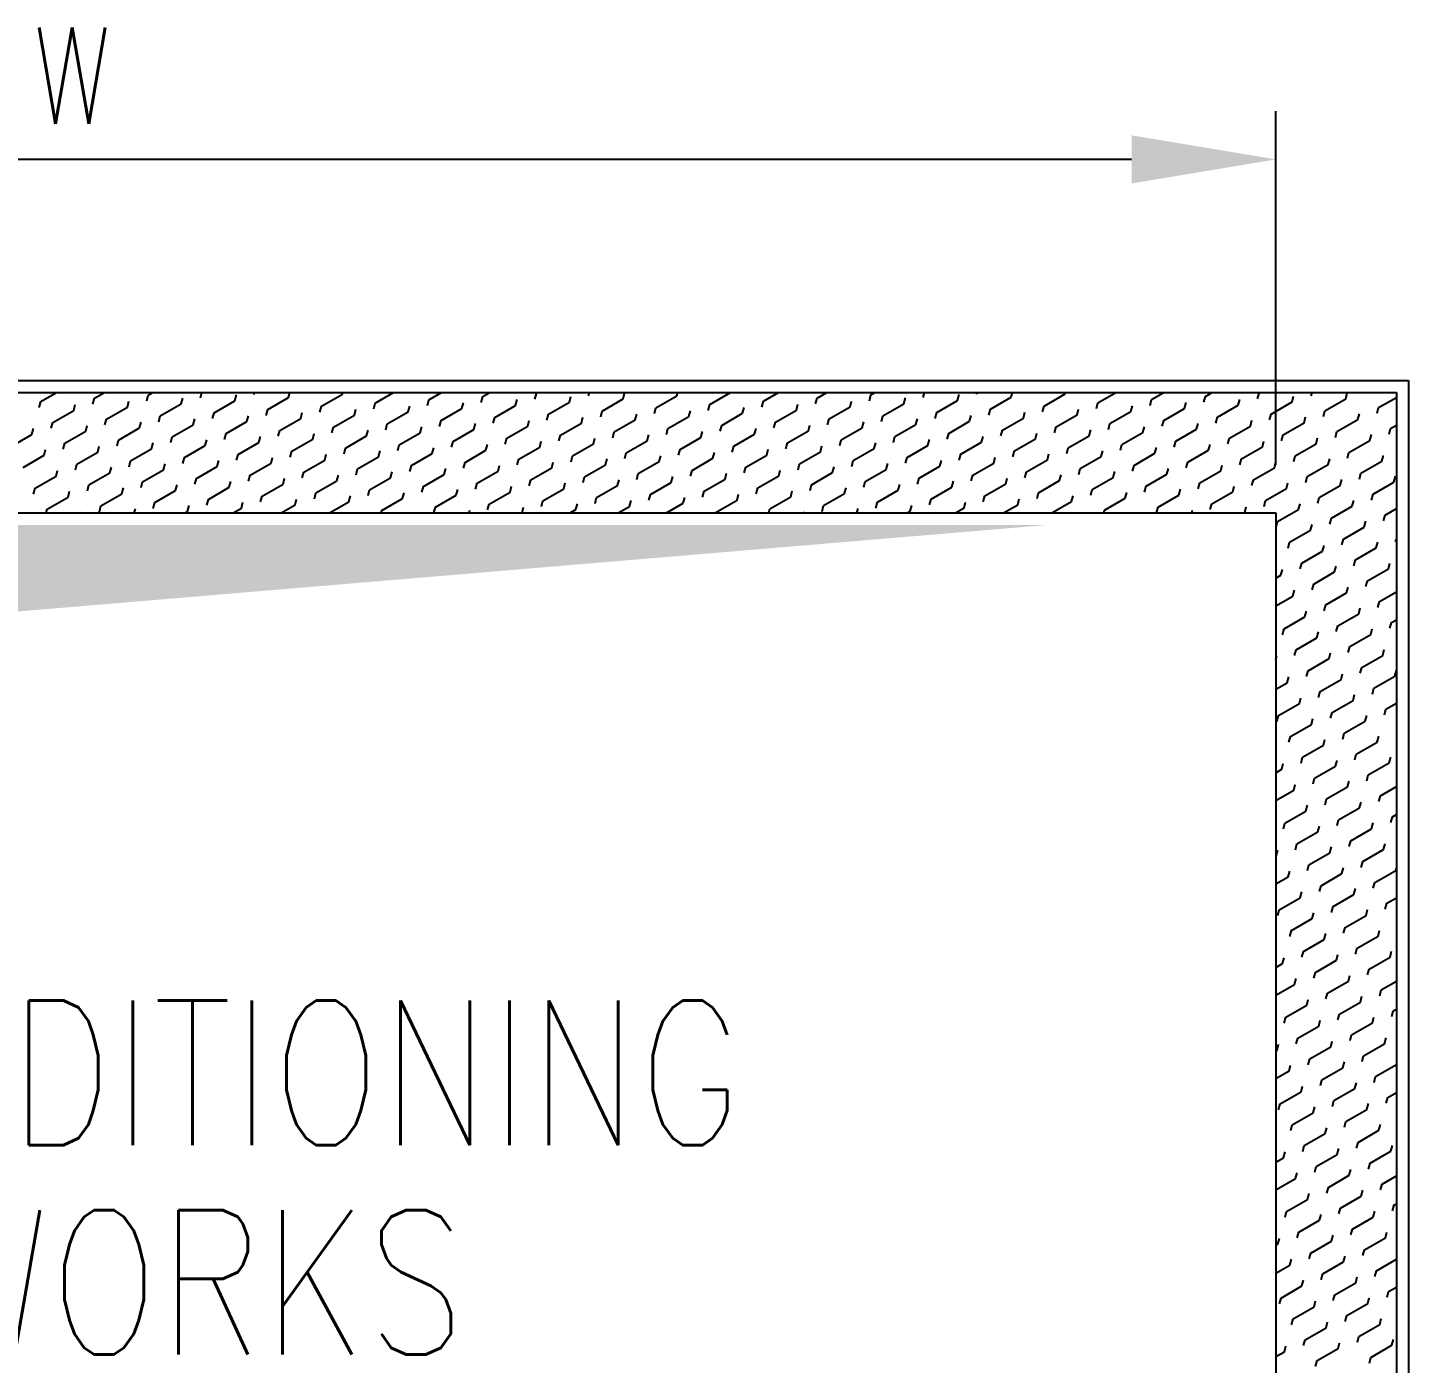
# Model space of a CAD drawing. Header units: millimetres. Extents: x -95178 to 274693, y -2232 to 263302.
# Drawn here: x 124660 to 127527, y 230487 to 233261 of the extents above; entities that cross this region are included whole.
import ezdxf

# ---------------------------------------------------------------- set-up
doc = ezdxf.new("R2010")
doc.units = ezdxf.units.MM
for name, color, linetype in [('BKG-S030D_Griddim', 7, 'Continuous'), ('M_INSULATION', 252, 'Continuous'), ('M_Supply_Duct', 4, 'Continuous'), ('M_Txt', 7, 'Continuous')]:
    doc.layers.add(name, color=color, linetype=linetype)
doc.styles.add('ROMANS', font='romans.shx', dxfattribs={"width": 0.8})
doc.styles.add('SIM1', font='ROMANS.SHX', dxfattribs={"width": 0.8, "height": 250})
doc.dimstyles.new('DIM', dxfattribs={"dimscale": 50, "dimtxt": 2.5, "dimasz": 2.5, "dimexe": 1, "dimexo": 1, "dimgap": 0.8, "dimtad": 1, "dimdec": 0, "dimzin": 13, "dimdsep": 46, "dimtxsty": 'ROMANS', "dimblk": 'OBLIQUE', "dimcen": 1, "dimdle": 1, "dimclrd": 20, "dimclre": 20, "dimclrt": 7, "dimadec": 0, "dimazin": 0, "dimtfac": 0.4, "dimtdec": 0, "dimtix": 1, "dimtofl": 0, "dimtmove": 2, "dimatfit": 3, "dimfxl": 1, "dimtolj": 1, "dimtzin": 13, "dimlwd": -1, "dimlwe": -1, "dimarcsym": 0})

# ---------------------------------------------------------------- blocks, each defined once
blk = doc.blocks.new('*X16')
at = {"color": 0}
for p, q in [((25821.8, 43366.5), (25823.4, 43372.5)), ((25823.4, 43372.5), (25839.6, 43381.9)), ((25877.6, 43369.8), (25879.2, 43375.9)), ((25879.2, 43375.9), (25889.6, 43381.9)), ((25913.4, 43366.7), (25915, 43372.8)), ((25933.4, 43373.2), (25935, 43379.2)), ((25935, 43379.2), (25939.6, 43381.9)), ((25969.2, 43370.1), (25970.8, 43376.1)), ((25989.2, 43376.5), (25990.6, 43381.9)), ((26003.3, 43360.9), (26025, 43373.4)), ((26025, 43373.4), (26026.6, 43379.5)), ((26045, 43379.9), (26045.5, 43381.9)), ((26059.1, 43364.3), (26080.8, 43376.8)), ((26080.8, 43376.8), (26082.1, 43381.9)), ((26114.9, 43367.6), (26136.6, 43380.1)), ((26136.6, 43380.1), (26137, 43381.9)), ((26170.7, 43371), (26189.6, 43381.9)), ((26224.9, 43368.3), (26226.5, 43374.3)), ((26226.5, 43374.3), (26239.6, 43381.9)), ((26260.7, 43365.2), (26262.3, 43371.2)), ((26280.7, 43371.6), (26282.3, 43377.7)), ((26282.3, 43377.7), (26289.6, 43381.9)), ((26316.5, 43368.5), (26318.1, 43374.6)), ((26336.5, 43375), (26338.1, 43381)), ((26338.1, 43381), (26339.6, 43381.9)), ((26350.6, 43359.4), (26372.3, 43371.9)), ((26372.3, 43371.9), (26373.9, 43377.9)), ((26392.3, 43378.3), (26393.3, 43381.9)), ((26406.4, 43362.7), (26428.1, 43375.2)), ((26428.1, 43375.2), (26429.7, 43381.3)), ((26448.1, 43381.7), (26448.2, 43381.9)), ((26462.2, 43366.1), (26483.9, 43378.6)), ((26483.9, 43378.6), (26484.8, 43381.9)), ((26518, 43369.4), (26539.6, 43381.9)), ((26572.2, 43366.7), (26573.8, 43372.8)), ((26573.8, 43372.8), (26589.6, 43381.9)), ((26628, 43370.1), (26629.6, 43376.1)), ((26629.6, 43376.1), (26639.6, 43381.9)), ((26663.8, 43367), (26665.4, 43373)), ((26683.8, 43373.4), (26685.4, 43379.5)), ((26685.4, 43379.5), (26689.6, 43381.9)), ((26719.6, 43370.3), (26721.2, 43376.4)), ((26739.6, 43376.8), (26741, 43381.9)), ((26753.7, 43361.2), (26775.4, 43373.7)), ((26775.4, 43373.7), (26777, 43379.7)), ((26795.4, 43380.1), (26795.9, 43381.9)), ((26809.5, 43364.5), (26831.2, 43377)), ((26831.2, 43377), (26832.5, 43381.9)), ((26865.3, 43367.9), (26887, 43380.4)), ((26887, 43380.4), (26887.4, 43381.9)), ((26919.5, 43365.2), (26921.1, 43371.2)), ((26921.1, 43371.2), (26939.6, 43381.9)), ((26975.3, 43368.5), (26976.9, 43374.6)), ((26976.9, 43374.6), (26989.6, 43381.9)), ((27011.1, 43365.4), (27012.7, 43371.4)), ((27031.1, 43371.9), (27032.7, 43377.9)), ((27032.7, 43377.9), (27039.6, 43381.9)), ((27066.9, 43368.8), (27068.5, 43374.8)), ((27086.9, 43375.2), (27088.5, 43381.3)), ((27088.5, 43381.3), (27089.6, 43381.9)), ((27101, 43359.6), (27122.7, 43372.1)), ((27122.7, 43372.1), (27124.3, 43378.1)), ((27142.7, 43378.6), (27143.6, 43381.9)), ((27156.8, 43363), (27178.5, 43375.5)), ((27178.5, 43375.5), (27180.1, 43381.5)), ((27212.6, 43366.3), (27231, 43376.9)), ((25835.9, 43350.9), (25857.6, 43363.4)), ((25857.6, 43363.4), (25859.2, 43369.4)), ((25891.7, 43354.2), (25913.4, 43366.7)), ((25945.9, 43351.5), (25947.5, 43357.6)), ((25947.5, 43357.6), (25969.2, 43370.1)), ((26001.7, 43354.9), (26003.3, 43360.9)), ((26037.5, 43351.8), (26039.1, 43357.8)), ((26057.5, 43358.2), (26059.1, 43364.3)), ((26093.3, 43355.1), (26094.9, 43361.2)), ((26113.3, 43361.6), (26114.9, 43367.6)), ((26127.4, 43346), (26149.1, 43358.5)), ((26149.1, 43358.5), (26150.7, 43364.5)), ((26169.1, 43364.9), (26170.7, 43371)), ((26183.2, 43349.3), (26204.9, 43361.8)), ((26204.9, 43361.8), (26206.5, 43367.9)), ((26239, 43352.7), (26260.7, 43365.2)), ((26294.8, 43356), (26316.5, 43368.5)), ((26349, 43353.3), (26350.6, 43359.4)), ((26404.8, 43356.7), (26406.4, 43362.7)), ((26440.6, 43353.6), (26442.2, 43359.6)), ((26460.6, 43360), (26462.2, 43366.1)), ((26474.7, 43344.4), (26496.4, 43356.9)), ((26496.4, 43356.9), (26498, 43363)), ((26516.4, 43363.4), (26518, 43369.4)), ((26530.5, 43347.8), (26552.2, 43360.3)), ((26552.2, 43360.3), (26553.8, 43366.3)), ((26586.3, 43351.1), (26608, 43363.6)), ((26608, 43363.6), (26609.6, 43369.7)), ((26642.1, 43354.5), (26663.8, 43367)), ((26696.3, 43351.8), (26697.9, 43357.8)), ((26697.9, 43357.8), (26719.6, 43370.3)), ((26752.1, 43355.1), (26753.7, 43361.2)), ((26787.9, 43352), (26789.5, 43358.1)), ((26807.9, 43358.5), (26809.5, 43364.5)), ((26843.7, 43355.4), (26845.3, 43361.4)), ((26863.7, 43361.8), (26865.3, 43367.9)), ((26877.8, 43346.2), (26899.5, 43358.7)), ((26899.5, 43358.7), (26901.1, 43364.7)), ((26933.6, 43349.6), (26955.3, 43362.1)), ((26955.3, 43362.1), (26956.9, 43368.1)), ((26989.4, 43352.9), (27011.1, 43365.4)), ((27045.2, 43356.3), (27066.9, 43368.8)), ((27099.4, 43353.6), (27101, 43359.6)), ((27155.2, 43356.9), (27156.8, 43363)), ((27191, 43353.8), (27192.6, 43359.8)), ((27211, 43360.3), (27212.6, 43366.3)), ((25814.3, 43338.4), (25815.9, 43344.4)), ((25834.3, 43344.8), (25835.9, 43350.9)), ((25870.1, 43341.7), (25871.7, 43347.8)), ((25890.1, 43348.2), (25891.7, 43354.2)), ((25904.2, 43332.6), (25925.9, 43345.1)), ((25925.9, 43345.1), (25927.5, 43351.1)), ((25960, 43335.9), (25981.7, 43348.4)), ((25981.7, 43348.4), (25983.3, 43354.5)), ((26015.8, 43339.3), (26037.5, 43351.8)), ((26070, 43336.6), (26071.6, 43342.6)), ((26071.6, 43342.6), (26093.3, 43355.1)), ((26125.8, 43339.9), (26127.4, 43346)), ((26161.6, 43336.8), (26163.2, 43342.9)), ((26181.6, 43343.3), (26183.2, 43349.3)), ((26217.4, 43340.2), (26219, 43346.2)), ((26237.4, 43346.6), (26239, 43352.7)), ((26251.5, 43331), (26273.2, 43343.5)), ((26273.2, 43343.5), (26274.8, 43349.6)), ((26293.2, 43350), (26294.8, 43356)), ((26307.3, 43334.4), (26329, 43346.9)), ((26329, 43346.9), (26330.6, 43352.9)), ((26363.1, 43337.7), (26384.8, 43350.2)), ((26384.8, 43350.2), (26386.4, 43356.3)), ((26418.9, 43341.1), (26440.6, 43353.6)), ((26473.1, 43338.4), (26474.7, 43344.4)), ((26528.9, 43341.7), (26530.5, 43347.8)), ((26564.7, 43338.6), (26566.3, 43344.7)), ((26584.7, 43345.1), (26586.3, 43351.1)), ((26620.5, 43342), (26622.1, 43348)), ((26640.5, 43348.4), (26642.1, 43354.5)), ((26654.6, 43332.8), (26676.3, 43345.3)), ((26676.3, 43345.3), (26677.9, 43351.4)), ((26710.4, 43336.2), (26732.1, 43348.7)), ((26732.1, 43348.7), (26733.7, 43354.7)), ((26766.2, 43339.5), (26787.9, 43352)), ((26820.4, 43336.8), (26822, 43342.9)), ((26822, 43342.9), (26843.7, 43355.4)), ((26876.2, 43340.2), (26877.8, 43346.2)), ((26912, 43337.1), (26913.6, 43343.1)), ((26932, 43343.5), (26933.6, 43349.6)), ((26967.8, 43340.4), (26969.4, 43346.4)), ((26987.8, 43346.9), (26989.4, 43352.9)), ((27001.9, 43331.3), (27023.6, 43343.8)), ((27023.6, 43343.8), (27025.2, 43349.8)), ((27043.6, 43350.2), (27045.2, 43356.3)), ((27057.7, 43334.6), (27079.4, 43347.1)), ((27079.4, 43347.1), (27081, 43353.1)), ((27113.5, 43338), (27135.2, 43350.5)), ((27135.2, 43350.5), (27136.8, 43356.5)), ((27169.3, 43341.3), (27191, 43353.8)), ((27223.5, 43338.6), (27225.1, 43344.7)), ((27225.1, 43344.7), (27231, 43348)), ((25792.6, 43325.9), (25814.3, 43338.4)), ((25846.8, 43323.2), (25848.4, 43329.2)), ((25848.4, 43329.2), (25870.1, 43341.7)), ((25902.6, 43326.5), (25904.2, 43332.6)), ((25938.4, 43323.4), (25940, 43329.5)), ((25958.4, 43329.9), (25960, 43335.9)), ((25994.2, 43326.8), (25995.8, 43332.8)), ((26014.2, 43333.2), (26015.8, 43339.3)), ((26028.3, 43317.6), (26050, 43330.1)), ((26050, 43330.1), (26051.6, 43336.2)), ((26084.1, 43321), (26105.8, 43333.5)), ((26105.8, 43333.5), (26107.4, 43339.5)), ((26139.9, 43324.3), (26161.6, 43336.8)), ((26195.7, 43327.7), (26217.4, 43340.2)), ((26249.9, 43325), (26251.5, 43331)), ((26305.7, 43328.3), (26307.3, 43334.4)), ((26341.5, 43325.2), (26343.1, 43331.3)), ((26361.5, 43331.7), (26363.1, 43337.7)), ((26375.6, 43316.1), (26397.3, 43328.6)), ((26397.3, 43328.6), (26398.9, 43334.6)), ((26417.3, 43335), (26418.9, 43341.1)), ((26431.4, 43319.4), (26453.1, 43331.9)), ((26453.1, 43331.9), (26454.7, 43338)), ((26487.2, 43322.8), (26508.9, 43335.3)), ((26508.9, 43335.3), (26510.5, 43341.3)), ((26543, 43326.1), (26564.7, 43338.6)), ((26597.2, 43323.4), (26598.8, 43329.5)), ((26598.8, 43329.5), (26620.5, 43342)), ((26653, 43326.8), (26654.6, 43332.8)), ((26688.8, 43323.7), (26690.4, 43329.7)), ((26708.8, 43330.1), (26710.4, 43336.2)), ((26744.6, 43327), (26746.2, 43333.1)), ((26764.6, 43333.5), (26766.2, 43339.5)), ((26778.7, 43317.9), (26800.4, 43330.4)), ((26800.4, 43330.4), (26802, 43336.4)), ((26834.5, 43321.2), (26856.2, 43333.7)), ((26856.2, 43333.7), (26857.8, 43339.7)), ((26890.3, 43324.6), (26912, 43337.1)), ((26946.1, 43327.9), (26967.8, 43340.4)), ((27000.3, 43325.2), (27001.9, 43331.3)), ((27036.1, 43322.1), (27037.7, 43328.1)), ((27056.1, 43328.6), (27057.7, 43334.6)), ((27091.9, 43325.5), (27093.5, 43331.5)), ((27111.9, 43331.9), (27113.5, 43338)), ((27126, 43316.3), (27147.7, 43328.8)), ((27147.7, 43328.8), (27149.3, 43334.8)), ((27167.7, 43335.3), (27169.3, 43341.3)), ((27181.8, 43319.7), (27203.5, 43332.2)), ((27203.5, 43332.2), (27205.1, 43338.2)), ((25805.1, 43304.2), (25826.8, 43316.7)), ((25826.8, 43316.7), (25828.4, 43322.8)), ((25860.9, 43307.6), (25882.6, 43320.1)), ((25882.6, 43320.1), (25884.2, 43326.1)), ((25916.7, 43310.9), (25938.4, 43323.4)), ((25970.9, 43308.2), (25972.5, 43314.3)), ((25972.5, 43314.3), (25994.2, 43326.8)), ((26026.7, 43311.6), (26028.3, 43317.6)), ((26062.5, 43308.5), (26064.1, 43314.5)), ((26082.5, 43314.9), (26084.1, 43321)), ((26118.3, 43311.8), (26119.9, 43317.9)), ((26138.3, 43318.3), (26139.9, 43324.3)), ((26152.4, 43302.7), (26174.1, 43315.2)), ((26174.1, 43315.2), (26175.7, 43321.2)), ((26194.1, 43321.6), (26195.7, 43327.7)), ((26208.2, 43306), (26229.9, 43318.5)), ((26229.9, 43318.5), (26231.5, 43324.6)), ((26264, 43309.4), (26285.7, 43321.9)), ((26285.7, 43321.9), (26287.3, 43327.9)), ((26319.8, 43312.7), (26341.5, 43325.2)), ((26374, 43310), (26375.6, 43316.1)), ((26429.8, 43313.4), (26431.4, 43319.4)), ((26465.6, 43310.3), (26467.2, 43316.3)), ((26485.6, 43316.7), (26487.2, 43322.8)), ((26521.4, 43313.6), (26523, 43319.7)), ((26541.4, 43320.1), (26543, 43326.1)), ((26555.5, 43304.5), (26577.2, 43317)), ((26577.2, 43317), (26578.8, 43323)), ((26611.3, 43307.8), (26633, 43320.3)), ((26633, 43320.3), (26634.6, 43326.4)), ((26667.1, 43311.2), (26688.8, 43323.7)), ((26721.3, 43308.5), (26722.9, 43314.5)), ((26722.9, 43314.5), (26744.6, 43327)), ((26777.1, 43311.8), (26778.7, 43317.9)), ((26812.9, 43308.7), (26814.5, 43314.7)), ((26832.9, 43315.2), (26834.5, 43321.2)), ((26868.7, 43312.1), (26870.3, 43318.1)), ((26888.7, 43318.5), (26890.3, 43324.6)), ((26902.8, 43302.9), (26924.5, 43315.4)), ((26924.5, 43315.4), (26926.1, 43321.4)), ((26944.5, 43321.9), (26946.1, 43327.9)), ((26958.6, 43306.3), (26980.3, 43318.8)), ((26980.3, 43318.8), (26981.9, 43324.8)), ((27014.4, 43309.6), (27036.1, 43322.1)), ((27070.2, 43313), (27091.9, 43325.5)), ((27124.4, 43310.3), (27126, 43316.3)), ((27180.2, 43313.6), (27181.8, 43319.7)), ((27216, 43310.5), (27217.6, 43316.5)), ((25839.3, 43295.1), (25840.9, 43301.1)), ((25859.3, 43301.5), (25860.9, 43307.6)), ((25895.1, 43298.4), (25896.7, 43304.5)), ((25915.1, 43304.9), (25916.7, 43310.9)), ((25929.2, 43289.3), (25950.9, 43301.8)), ((25950.9, 43301.8), (25952.5, 43307.8)), ((25985, 43292.6), (26006.7, 43305.1)), ((26006.7, 43305.1), (26008.3, 43311.2)), ((26040.8, 43296), (26062.5, 43308.5)), ((26096.6, 43299.3), (26118.3, 43311.8)), ((26150.8, 43296.6), (26152.4, 43302.7)), ((26186.6, 43293.5), (26188.2, 43299.6)), ((26206.6, 43300), (26208.2, 43306)), ((26242.4, 43296.9), (26244, 43302.9)), ((26262.4, 43303.3), (26264, 43309.4)), ((26276.5, 43287.7), (26298.2, 43300.2)), ((26298.2, 43300.2), (26299.8, 43306.3)), ((26318.2, 43306.7), (26319.8, 43312.7)), ((26332.3, 43291.1), (26354, 43303.6)), ((26354, 43303.6), (26355.6, 43309.6)), ((26388.1, 43294.4), (26409.8, 43306.9)), ((26409.8, 43306.9), (26411.4, 43313)), ((26443.9, 43297.8), (26465.6, 43310.3)), ((26498.1, 43295.1), (26499.7, 43301.1)), ((26499.7, 43301.1), (26521.4, 43313.6)), ((26553.9, 43298.4), (26555.5, 43304.5)), ((26589.7, 43295.3), (26591.3, 43301.4)), ((26609.7, 43301.8), (26611.3, 43307.8)), ((26645.5, 43298.7), (26647.1, 43304.7)), ((26665.5, 43305.1), (26667.1, 43311.2)), ((26679.6, 43289.5), (26701.3, 43302)), ((26701.3, 43302), (26702.9, 43308.1)), ((26735.4, 43292.9), (26757.1, 43305.4)), ((26757.1, 43305.4), (26758.7, 43311.4)), ((26791.2, 43296.2), (26812.9, 43308.7)), ((26845.4, 43293.5), (26847, 43299.6)), ((26847, 43299.6), (26868.7, 43312.1)), ((26901.2, 43296.9), (26902.8, 43302.9)), ((26937, 43293.8), (26938.6, 43299.8)), ((26957, 43300.2), (26958.6, 43306.3)), ((26992.8, 43297.1), (26994.4, 43303.1)), ((27012.8, 43303.6), (27014.4, 43309.6)), ((27026.9, 43288), (27048.6, 43300.5)), ((27048.6, 43300.5), (27050.2, 43306.5)), ((27068.6, 43306.9), (27070.2, 43313)), ((27082.7, 43291.3), (27104.4, 43303.8)), ((27104.4, 43303.8), (27106, 43309.8)), ((27138.5, 43294.7), (27160.2, 43307.2)), ((27160.2, 43307.2), (27161.8, 43313.2)), ((27194.3, 43298), (27216, 43310.5)), ((25817.6, 43282.6), (25839.3, 43295.1)), ((25871.8, 43279.9), (25873.4, 43285.9)), ((25873.4, 43285.9), (25895.1, 43298.4)), ((25927.6, 43283.2), (25929.2, 43289.3)), ((25963.4, 43280.1), (25965, 43286.2)), ((25983.4, 43286.6), (25985, 43292.6)), ((26019.2, 43283.5), (26020.8, 43289.5)), ((26039.2, 43289.9), (26040.8, 43296)), ((26053.3, 43274.3), (26075, 43286.8)), ((26075, 43286.8), (26076.6, 43292.9)), ((26095, 43293.3), (26096.6, 43299.3)), ((26109.1, 43277.7), (26130.8, 43290.2)), ((26130.8, 43290.2), (26132.4, 43296.2)), ((26164.9, 43281), (26186.6, 43293.5)), ((26220.7, 43284.4), (26242.4, 43296.9)), ((26274.9, 43281.7), (26276.5, 43287.7)), ((26330.7, 43285), (26332.3, 43291.1)), ((26366.5, 43281.9), (26368.1, 43288)), ((26386.5, 43288.4), (26388.1, 43294.4)), ((26400.6, 43272.8), (26422.3, 43285.3)), ((26422.3, 43285.3), (26423.9, 43291.3)), ((26442.3, 43291.7), (26443.9, 43297.8)), ((26456.4, 43276.1), (26478.1, 43288.6)), ((26478.1, 43288.6), (26479.7, 43294.7)), ((26512.2, 43279.5), (26533.9, 43292)), ((26533.9, 43292), (26535.5, 43298)), ((26568, 43282.8), (26589.7, 43295.3)), ((26622.2, 43280.1), (26623.8, 43286.2)), ((26623.8, 43286.2), (26645.5, 43298.7)), ((26678, 43283.5), (26679.6, 43289.5)), ((26713.8, 43280.4), (26715.4, 43286.4)), ((26733.8, 43286.8), (26735.4, 43292.9)), ((26769.6, 43283.7), (26771.2, 43289.7)), ((26789.6, 43290.2), (26791.2, 43296.2)), ((26803.7, 43274.6), (26825.4, 43287.1)), ((26825.4, 43287.1), (26827, 43293.1)), ((26859.5, 43277.9), (26881.2, 43290.4)), ((26881.2, 43290.4), (26882.8, 43296.4)), ((26915.3, 43281.3), (26937, 43293.8)), ((26971.1, 43284.6), (26992.8, 43297.1)), ((27025.3, 43281.9), (27026.9, 43288)), ((27081.1, 43285.3), (27082.7, 43291.3)), ((27116.9, 43282.2), (27118.5, 43288.2)), ((27136.9, 43288.6), (27138.5, 43294.7)), ((27151, 43273), (27172.7, 43285.5)), ((27172.7, 43285.5), (27174.3, 43291.5)), ((27192.7, 43292), (27194.3, 43298)), ((27206.8, 43276.4), (27228.5, 43288.9)), ((27228.5, 43288.9), (27230.1, 43294.9)), ((25816, 43276.5), (25817.6, 43282.6)), ((25830.1, 43260.9), (25851.8, 43273.4)), ((25851.8, 43273.4), (25853.4, 43279.5)), ((25885.9, 43264.3), (25907.6, 43276.8)), ((25907.6, 43276.8), (25909.2, 43282.8)), ((25941.7, 43267.6), (25963.4, 43280.1)), ((25995.9, 43264.9), (25997.5, 43271)), ((25997.5, 43271), (26019.2, 43283.5)), ((26051.7, 43268.3), (26053.3, 43274.3)), ((26087.5, 43265.2), (26089.1, 43271.2)), ((26107.5, 43271.6), (26109.1, 43277.7)), ((26143.3, 43268.5), (26144.9, 43274.6)), ((26163.3, 43275), (26164.9, 43281)), ((26177.4, 43259.4), (26199.1, 43271.9)), ((26199.1, 43271.9), (26200.7, 43277.9)), ((26219.1, 43278.3), (26220.7, 43284.4)), ((26233.2, 43262.7), (26254.9, 43275.2)), ((26254.9, 43275.2), (26256.5, 43281.3)), ((26289, 43266.1), (26310.7, 43278.6)), ((26310.7, 43278.6), (26312.3, 43284.6)), ((26344.8, 43269.4), (26366.5, 43281.9)), ((26399, 43266.7), (26400.6, 43272.8)), ((26454.8, 43270.1), (26456.4, 43276.1)), ((26490.6, 43267), (26492.2, 43273)), ((26510.6, 43273.4), (26512.2, 43279.5)), ((26546.4, 43270.3), (26548, 43276.4)), ((26566.4, 43276.8), (26568, 43282.8)), ((26580.5, 43261.2), (26602.2, 43273.7)), ((26602.2, 43273.7), (26603.8, 43279.7)), ((26636.3, 43264.5), (26658, 43277)), ((26658, 43277), (26659.6, 43283.1)), ((26692.1, 43267.9), (26713.8, 43280.4)), ((26746.3, 43265.2), (26747.9, 43271.2)), ((26747.9, 43271.2), (26769.6, 43283.7)), ((26802.1, 43268.5), (26803.7, 43274.6)), ((26837.9, 43265.4), (26839.5, 43271.4)), ((26857.9, 43271.9), (26859.5, 43277.9)), ((26893.7, 43268.8), (26895.3, 43274.8)), ((26913.7, 43275.2), (26915.3, 43281.3)), ((26927.8, 43259.6), (26949.5, 43272.1)), ((26949.5, 43272.1), (26951.1, 43278.1)), ((26969.5, 43278.6), (26971.1, 43284.6)), ((26983.6, 43263), (27005.3, 43275.5)), ((27005.3, 43275.5), (27006.9, 43281.5)), ((27039.4, 43266.3), (27061.1, 43278.8)), ((27061.1, 43278.8), (27062.7, 43284.8)), ((27095.2, 43269.7), (27116.9, 43282.2)), ((27149.4, 43267), (27151, 43273)), ((27205.2, 43270.3), (27206.8, 43276.4)), ((25829, 43256.9), (25830.1, 43260.9)), ((25865.6, 43256.9), (25865.9, 43257.8)), ((25884.3, 43258.2), (25885.9, 43264.3)), ((25920.5, 43256.9), (25921.7, 43261.2)), ((25940.1, 43261.6), (25941.7, 43267.6)), ((25973.1, 43256.9), (25975.9, 43258.5)), ((25975.9, 43258.5), (25977.5, 43264.5)), ((26023.1, 43256.9), (26031.7, 43261.8)), ((26031.7, 43261.8), (26033.3, 43267.9)), ((26073.1, 43256.9), (26087.5, 43265.2)), ((26123.1, 43256.9), (26143.3, 43268.5)), ((26176.8, 43256.9), (26177.4, 43259.4)), ((26231.7, 43256.9), (26233.2, 43262.7)), ((26268.3, 43256.9), (26269, 43259.6)), ((26287.4, 43260), (26289, 43266.1)), ((26323.1, 43256.9), (26323.2, 43256.9)), ((26323.2, 43256.9), (26324.8, 43263)), ((26343.2, 43263.4), (26344.8, 43269.4)), ((26373.1, 43256.9), (26379, 43260.3)), ((26379, 43260.3), (26380.6, 43266.3)), ((26423.1, 43256.9), (26434.8, 43263.6)), ((26434.8, 43263.6), (26436.4, 43269.7)), ((26473.1, 43256.9), (26490.6, 43267)), ((26524.5, 43256.9), (26524.7, 43257.8)), ((26524.7, 43257.8), (26546.4, 43270.3)), ((26579.4, 43256.9), (26580.5, 43261.2)), ((26616, 43256.9), (26616.3, 43258.1)), ((26634.7, 43258.5), (26636.3, 43264.5)), ((26670.9, 43256.9), (26672.1, 43261.4)), ((26690.5, 43261.8), (26692.1, 43267.9)), ((26723.1, 43256.9), (26726.3, 43258.7)), ((26726.3, 43258.7), (26727.9, 43264.7)), ((26773.1, 43256.9), (26782.1, 43262.1)), ((26782.1, 43262.1), (26783.7, 43268.1)), ((26823.1, 43256.9), (26837.9, 43265.4)), ((26873.1, 43256.9), (26893.7, 43268.8)), ((26927.1, 43256.9), (26927.8, 43259.6)), ((26982, 43256.9), (26983.6, 43263)), ((27018.6, 43256.9), (27019.4, 43259.8)), ((27037.8, 43260.3), (27039.4, 43266.3)), ((27073.1, 43256.9), (27073.6, 43257.2)), ((27073.6, 43257.2), (27075.2, 43263.2)), ((27093.6, 43263.6), (27095.2, 43269.7)), ((27107.7, 43248), (27129.4, 43260.5)), ((27129.4, 43260.5), (27131, 43266.5)), ((27163.5, 43251.4), (27185.2, 43263.9)), ((27185.2, 43263.9), (27186.8, 43269.9)), ((27219.3, 43254.7), (27231, 43261.4)), ((27106.1, 43242), (27107.7, 43248)), ((27141.9, 43238.9), (27143.5, 43244.9)), ((27161.9, 43245.3), (27163.5, 43251.4)), ((27176, 43229.7), (27197.7, 43242.2)), ((27197.7, 43242.2), (27199.3, 43248.2)), ((27217.7, 43248.7), (27219.3, 43254.7)), ((27120.2, 43226.4), (27141.9, 43238.9)), ((27174.4, 43223.7), (27176, 43229.7)), ((27230.2, 43227), (27231, 43229.8)), ((27118.6, 43220.3), (27120.2, 43226.4)), ((27132.7, 43204.7), (27154.4, 43217.2)), ((27154.4, 43217.2), (27156, 43223.2)), ((27188.5, 43208.1), (27210.2, 43220.6)), ((27210.2, 43220.6), (27211.8, 43226.6)), ((27131.1, 43198.7), (27132.7, 43204.7)), ((27166.9, 43195.6), (27168.5, 43201.6)), ((27186.9, 43202), (27188.5, 43208.1)), ((27222.7, 43198.9), (27224.3, 43204.9)), ((27106, 43189.3), (27111.1, 43192.2)), ((27111.1, 43192.2), (27112.7, 43198.2)), ((27145.2, 43183.1), (27166.9, 43195.6)), ((27199.4, 43180.4), (27201, 43186.4)), ((27201, 43186.4), (27222.7, 43198.9)), ((27106, 43160.4), (27123.6, 43170.6)), ((27123.6, 43170.6), (27125.2, 43176.6)), ((27143.6, 43177), (27145.2, 43183.1)), ((27157.7, 43161.4), (27179.4, 43173.9)), ((27179.4, 43173.9), (27181, 43179.9)), ((27213.5, 43164.8), (27231, 43174.8)), ((27156.1, 43155.4), (27157.7, 43161.4)), ((27191.9, 43152.3), (27193.5, 43158.3)), ((27211.9, 43158.7), (27213.5, 43164.8)), ((27114.4, 43136.4), (27136.1, 43148.9)), ((27136.1, 43148.9), (27137.7, 43154.9)), ((27170.2, 43139.8), (27191.9, 43152.3)), ((27224.4, 43137.1), (27226, 43143.1)), ((27226, 43143.1), (27231, 43146)), ((27112.8, 43130.4), (27114.4, 43136.4)), ((27148.6, 43127.3), (27150.2, 43133.3)), ((27168.6, 43133.7), (27170.2, 43139.8)), ((27182.7, 43118.1), (27204.4, 43130.6)), ((27204.4, 43130.6), (27206, 43136.6)), ((27125.3, 43108.7), (27126.9, 43114.8)), ((27126.9, 43114.8), (27148.6, 43127.3)), ((27181.1, 43112.1), (27182.7, 43118.1)), ((27216.9, 43109), (27218.5, 43115)), ((27106, 43104.8), (27106.9, 43108.3)), ((27139.4, 43093.1), (27161.1, 43105.6)), ((27161.1, 43105.6), (27162.7, 43111.6)), ((27195.2, 43096.5), (27216.9, 43109)), ((27117.8, 43080.6), (27119.4, 43086.6)), ((27137.8, 43087.1), (27139.4, 43093.1)), ((27173.6, 43084), (27175.2, 43090)), ((27193.6, 43090.4), (27195.2, 43096.5)), ((27207.7, 43074.8), (27229.4, 43087.3)), ((27229.4, 43087.3), (27231, 43093.2)), ((27106, 43073.8), (27117.8, 43080.6)), ((27150.3, 43065.4), (27151.9, 43071.5)), ((27151.9, 43071.5), (27173.6, 43084)), ((27206.1, 43068.8), (27207.7, 43074.8)), ((27108.6, 43046.5), (27130.3, 43059)), ((27130.3, 43059), (27131.9, 43065)), ((27164.4, 43049.8), (27186.1, 43062.3)), ((27186.1, 43062.3), (27187.7, 43068.3)), ((27220.2, 43053.2), (27231, 43059.4)), ((27107, 43040.4), (27108.6, 43046.5)), ((27142.8, 43037.3), (27144.4, 43043.3)), ((27162.8, 43043.8), (27164.4, 43049.8)), ((27198.6, 43040.7), (27200.2, 43046.7)), ((27218.6, 43047.1), (27220.2, 43053.2)), ((27121.1, 43024.8), (27142.8, 43037.3)), ((27175.3, 43022.1), (27176.9, 43028.2)), ((27176.9, 43028.2), (27198.6, 43040.7)), ((27119.5, 43018.8), (27121.1, 43024.8)), ((27133.6, 43003.2), (27155.3, 43015.7)), ((27155.3, 43015.7), (27156.9, 43021.7)), ((27189.4, 43006.5), (27211.1, 43019)), ((27211.1, 43019), (27212.7, 43025)), ((27132, 42997.1), (27133.6, 43003.2)), ((27167.8, 42994), (27169.4, 43000)), ((27187.8, 43000.5), (27189.4, 43006.5)), ((27223.6, 42997.4), (27225.2, 43003.4)), ((27106, 42987.2), (27112, 42990.7)), ((27112, 42990.7), (27113.6, 42996.7)), ((27146.1, 42981.5), (27167.8, 42994)), ((27200.3, 42978.8), (27201.9, 42984.9)), ((27201.9, 42984.9), (27223.6, 42997.4)), ((27124.5, 42969), (27126.1, 42975)), ((27144.5, 42975.5), (27146.1, 42981.5)), ((27158.6, 42959.9), (27180.3, 42972.4)), ((27180.3, 42972.4), (27181.9, 42978.4)), ((27214.4, 42963.2), (27231, 42972.7)), ((27106, 42958.3), (27124.5, 42969)), ((27157, 42953.8), (27158.6, 42959.9)), ((27192.8, 42950.7), (27194.4, 42956.7)), ((27212.8, 42957.2), (27214.4, 42963.2)), ((27115.3, 42934.9), (27137, 42947.4)), ((27137, 42947.4), (27138.6, 42953.4)), ((27171.1, 42938.2), (27192.8, 42950.7)), ((27225.3, 42935.5), (27226.9, 42941.5)), ((27226.9, 42941.5), (27231, 42943.9)), ((27113.7, 42928.8), (27115.3, 42934.9)), ((27149.5, 42925.7), (27151.1, 42931.7)), ((27169.5, 42932.2), (27171.1, 42938.2)), ((27183.6, 42916.5), (27205.3, 42929)), ((27205.3, 42929), (27206.9, 42935.1)), ((27126.2, 42907.2), (27127.8, 42913.2)), ((27127.8, 42913.2), (27149.5, 42925.7)), ((27182, 42910.5), (27183.6, 42916.5)), ((27217.8, 42907.4), (27219.4, 42913.4)), ((27106, 42900.6), (27106.2, 42900.7)), ((27106.2, 42900.7), (27107.8, 42906.7)), ((27140.3, 42891.5), (27162, 42904)), ((27162, 42904), (27163.6, 42910.1)), ((27196.1, 42894.9), (27217.8, 42907.4)), ((27118.7, 42879), (27120.3, 42885.1)), ((27138.7, 42885.5), (27140.3, 42891.5)), ((27174.5, 42882.4), (27176.1, 42888.4)), ((27194.5, 42888.9), (27196.1, 42894.9)), ((27208.6, 42873.2), (27230.3, 42885.7)), ((27230.3, 42885.7), (27231, 42888.3)), ((27106, 42871.7), (27118.7, 42879)), ((27151.2, 42863.9), (27152.8, 42869.9)), ((27152.8, 42869.9), (27174.5, 42882.4)), ((27207, 42867.2), (27208.6, 42873.2)), ((27109.5, 42844.9), (27131.2, 42857.4)), ((27131.2, 42857.4), (27132.8, 42863.4)), ((27165.3, 42848.2), (27187, 42860.7)), ((27187, 42860.7), (27188.6, 42866.8)), ((27221.1, 42851.6), (27231, 42857.3)), ((27107.9, 42838.9), (27109.5, 42844.9)), ((27143.7, 42835.7), (27145.3, 42841.8)), ((27163.7, 42842.2), (27165.3, 42848.2)), ((27199.5, 42839.1), (27201.1, 42845.1)), ((27219.5, 42845.6), (27221.1, 42851.6)), ((27122, 42823.2), (27143.7, 42835.7)), ((27176.2, 42820.6), (27177.8, 42826.6)), ((27177.8, 42826.6), (27199.5, 42839.1)), ((27120.4, 42817.2), (27122, 42823.2)), ((27134.5, 42801.6), (27156.2, 42814.1)), ((27156.2, 42814.1), (27157.8, 42820.1)), ((27190.3, 42804.9), (27212, 42817.4)), ((27212, 42817.4), (27213.6, 42823.5)), ((27132.9, 42795.6), (27134.5, 42801.6)), ((27168.7, 42792.4), (27170.3, 42798.5)), ((27188.7, 42798.9), (27190.3, 42804.9)), ((27224.5, 42795.8), (27226.1, 42801.8)), ((27106, 42785.1), (27112.9, 42789.1)), ((27112.9, 42789.1), (27114.5, 42795.1)), ((27147, 42779.9), (27168.7, 42792.4)), ((27202.8, 42783.3), (27224.5, 42795.8)), ((27125.4, 42767.4), (27127, 42773.5)), ((27145.4, 42773.9), (27147, 42779.9)), ((27159.5, 42758.3), (27181.2, 42770.8)), ((27181.2, 42770.8), (27182.8, 42776.8)), ((27201.2, 42777.3), (27202.8, 42783.3)), ((27215.3, 42761.6), (27231, 42770.7)), ((27106, 42756.2), (27125.4, 42767.4)), ((27157.9, 42752.3), (27159.5, 42758.3)), ((27193.7, 42749.1), (27195.3, 42755.2)), ((27213.7, 42755.6), (27215.3, 42761.6)), ((27116.2, 42733.3), (27137.9, 42745.8)), ((27137.9, 42745.8), (27139.5, 42751.8)), ((27172, 42736.6), (27193.7, 42749.1)), ((27227.8, 42740), (27231, 42741.8)), ((27114.6, 42727.3), (27116.2, 42733.3)), ((27150.4, 42724.1), (27152, 42730.2)), ((27170.4, 42730.6), (27172, 42736.6)), ((27184.5, 42715), (27206.2, 42727.5)), ((27206.2, 42727.5), (27207.8, 42733.5)), ((27226.2, 42734), (27227.8, 42740)), ((27127.1, 42705.6), (27128.7, 42711.6)), ((27128.7, 42711.6), (27150.4, 42724.1)), ((27182.9, 42709), (27184.5, 42715)), ((27218.7, 42705.8), (27220.3, 42711.9)), ((27106, 42698.5), (27107.1, 42699.1)), ((27107.1, 42699.1), (27108.7, 42705.2)), ((27141.2, 42690), (27162.9, 42702.5)), ((27162.9, 42702.5), (27164.5, 42708.5)), ((27197, 42693.3), (27218.7, 42705.8)), ((27119.6, 42677.5), (27121.2, 42683.5)), ((27139.6, 42684), (27141.2, 42690)), ((27175.4, 42680.8), (27177, 42686.9)), ((27195.4, 42687.3), (27197, 42693.3)), ((27209.5, 42671.7), (27231, 42684.1)), ((27106, 42669.6), (27119.6, 42677.5)), ((27153.7, 42668.3), (27175.4, 42680.8)), ((27207.9, 42665.7), (27209.5, 42671.7)), ((27110.4, 42643.3), (27132.1, 42655.8)), ((27132.1, 42655.8), (27133.7, 42661.9)), ((27152.1, 42662.3), (27153.7, 42668.3)), ((27166.2, 42646.7), (27187.9, 42659.2)), ((27187.9, 42659.2), (27189.5, 42665.2)), ((27222, 42650), (27231, 42655.2)), ((27108.8, 42637.3), (27110.4, 42643.3)), ((27144.6, 42634.2), (27146.2, 42640.2)), ((27164.6, 42640.7), (27166.2, 42646.7)), ((27200.4, 42637.5), (27202, 42643.6)), ((27220.4, 42644), (27222, 42650)), ((27122.9, 42621.7), (27144.6, 42634.2)), ((27178.7, 42625), (27200.4, 42637.5)), ((27121.3, 42615.7), (27122.9, 42621.7)), ((27135.4, 42600), (27157.1, 42612.5)), ((27157.1, 42612.5), (27158.7, 42618.6)), ((27177.1, 42619), (27178.7, 42625)), ((27191.2, 42603.4), (27212.9, 42615.9)), ((27212.9, 42615.9), (27214.5, 42621.9)), ((27133.8, 42594), (27135.4, 42600)), ((27169.6, 42590.9), (27171.2, 42596.9)), ((27189.6, 42597.4), (27191.2, 42603.4)), ((27225.4, 42594.2), (27227, 42600.3)), ((27106, 42583), (27113.8, 42587.5)), ((27113.8, 42587.5), (27115.4, 42593.6)), ((27147.9, 42578.4), (27169.6, 42590.9)), ((27203.7, 42581.7), (27225.4, 42594.2)), ((27126.3, 42565.9), (27127.9, 42571.9)), ((27146.3, 42572.4), (27147.9, 42578.4)), ((27160.4, 42556.7), (27182.1, 42569.2)), ((27182.1, 42569.2), (27183.7, 42575.3)), ((27202.1, 42575.7), (27203.7, 42581.7)), ((27216.2, 42560.1), (27231, 42568.6)), ((27106, 42554.2), (27126.3, 42565.9)), ((27158.8, 42550.7), (27160.4, 42556.7)), ((27214.6, 42554.1), (27216.2, 42560.1)), ((27117.1, 42531.7), (27138.8, 42544.2)), ((27138.8, 42544.2), (27140.4, 42550.3)), ((27172.9, 42535.1), (27194.6, 42547.6)), ((27194.6, 42547.6), (27196.2, 42553.6)), ((27228.7, 42538.4), (27231, 42539.7)), ((27115.5, 42525.7), (27117.1, 42531.7)), ((27151.3, 42522.6), (27152.9, 42528.6)), ((27171.3, 42529.1), (27172.9, 42535.1)), ((27185.4, 42513.4), (27207.1, 42525.9)), ((27207.1, 42525.9), (27208.7, 42532)), ((27227.1, 42532.4), (27228.7, 42538.4)), ((27129.6, 42510.1), (27151.3, 42522.6)), ((27183.8, 42507.4), (27185.4, 42513.4)), ((27106, 42496.4), (27108, 42497.6)), ((27108, 42497.6), (27109.6, 42503.6)), ((27128, 42504.1), (27129.6, 42510.1)), ((27142.1, 42488.4), (27163.8, 42500.9)), ((27163.8, 42500.9), (27165.4, 42507)), ((27197.9, 42491.8), (27219.6, 42504.3)), ((27219.6, 42504.3), (27221.2, 42510.3)), ((27140.5, 42482.4), (27142.1, 42488.4)), ((27176.3, 42479.3), (27177.9, 42485.3)), ((27196.3, 42485.8), (27197.9, 42491.8)), ((27106, 42467.6), (27120.5, 42475.9)), ((27120.5, 42475.9), (27122.1, 42482)), ((27154.6, 42466.8), (27176.3, 42479.3)), ((27208.8, 42464.1), (27210.4, 42470.1)), ((27210.4, 42470.1), (27231, 42482)), ((27111.3, 42441.8), (27133, 42454.3)), ((27133, 42454.3), (27134.6, 42460.3)), ((27153, 42460.8), (27154.6, 42466.8)), ((27167.1, 42445.1), (27188.8, 42457.6)), ((27188.8, 42457.6), (27190.4, 42463.7)), ((27109.7, 42435.8), (27111.3, 42441.8)), ((27165.5, 42439.1), (27167.1, 42445.1)), ((27201.3, 42436), (27202.9, 42442)), ((27221.3, 42442.5), (27222.9, 42448.5)), ((27222.9, 42448.5), (27231, 42453.1)), ((27123.8, 42420.1), (27145.5, 42432.6)), ((27145.5, 42432.6), (27147.1, 42438.7)), ((27179.6, 42423.5), (27201.3, 42436)), ((27122.2, 42414.1), (27123.8, 42420.1)), ((27136.3, 42398.5), (27158, 42411)), ((27158, 42411), (27159.6, 42417)), ((27178, 42417.5), (27179.6, 42423.5)), ((27192.1, 42401.8), (27213.8, 42414.3)), ((27213.8, 42414.3), (27215.4, 42420.4)), ((27134.7, 42392.5), (27136.3, 42398.5)), ((27190.5, 42395.8), (27192.1, 42401.8)), ((27226.3, 42392.7), (27227.9, 42398.7)), ((27106, 42381), (27114.7, 42386)), ((27114.7, 42386), (27116.3, 42392)), ((27148.8, 42376.8), (27170.5, 42389.3)), ((27170.5, 42389.3), (27172.1, 42395.4)), ((27204.6, 42380.2), (27226.3, 42392.7)), ((27147.2, 42370.8), (27148.8, 42376.8)), ((27203, 42374.1), (27204.6, 42380.2))]:
    blk.add_line(p, q, dxfattribs=at)
blk = doc.blocks.new('*D17')
at = {"layer": 'Defpoints', "color": 0, "transparency": 16777216}
for p in [(41036.1, 153467.8), (41036.1, 152733.6), (46036.1, 152733.6)]:
    blk.add_point(p, dxfattribs=at)
at = {"layer": 'M_Txt', "color": 14, "lineweight": -2, "transparency": 16777216}
for p, q in [((41036.1, 152833.6), (41036.1, 153567.8)), ((46036.1, 152833.6), (46036.1, 153567.8)), ((45736.1, 153467.8), (41336.1, 153467.8))]:
    blk.add_line(p, q, dxfattribs=at)
at = {"layer": 'M_Txt', "color": 14, "transparency": 16777216}
for points in [[(41336.1, 153517.8), (41336.1, 153417.8), (41036.1, 153467.8)], [(45736.1, 153517.8), (45736.1, 153417.8), (46036.1, 153467.8)]]:
    blk.add_solid(points, dxfattribs=at)
at = {"layer": 'M_Txt', "color": 7, "transparency": 16777216, "insert": (43536.1, 153641.4), "char_height": 200, "attachment_point": 5, "style": 'ROMANS'}
blk.add_mtext('\\A1;W', dxfattribs=at)
blk = doc.blocks.new('_Oblique')
at = {"layer": 'BKG-S030D_Griddim', "color": 0, "lineweight": -2}
blk.add_line((-0.5, -0.5), (0.5, 0.5), dxfattribs=at)
blk = doc.blocks.new('DUCT WORK SUPPORT-SINGLE')
at = {"layer": 'M_INSULATION'}
for points in [[(2732.1, 3500), (2732.1, 450), (-2817.9, 450), (-2817.9, 3500)], [(2707.1, 3475), (2707.1, 475), (-2792.9, 475), (-2792.9, 3475)]]:
    blk.add_lwpolyline(points, close=True, dxfattribs=at)
at = {"layer": 'M_Supply_Duct'}
blk.add_lwpolyline([(2457.1, 3225), (2457.1, 725), (-2542.9, 725), (-2542.9, 3225)], close=True, dxfattribs=at)
at = {"layer": 'M_Supply_Duct', "color": 8}
blk.add_solid([(-2517.9, 3200), (1982.1, 3200), (-2142.8, 2853.5), (1982.1, 3200)], dxfattribs=at)
at = {"layer": 'M_INSULATION', "xscale": 2, "yscale": 2, "zscale": 2}
blk.add_blockref('*X16', (-51754.9, -83288.7), dxfattribs=at)
at = {"layer": 'M_Txt', "style": 'SIM1', "width": 0.8}
for s, p in [('AIR CONDITIONING', (-1490.4, 1912.6)), ('DUCTWORKS', (-1159.5, 1477.4))]:
    blk.add_text(s, height=300, dxfattribs=at).set_placement(p)
at = {"layer": 'M_Txt'}
dim = blk.add_linear_dim(base=(-2542.9, 3959.2), p1=(2457.1, 3225), p2=(-2542.9, 3225), text='W', dimstyle='DIM', override={"dimscale": 100, "dimasz": 3, "dimtad": 0, "dimclrd": 14, "dimclre": 14}, dxfattribs=at)
dim.commit()
dim.dimension.update_dxf_attribs({"geometry": '*D17', "text_midpoint": (-42.9, 4132.8), "dimtype": 128, "insert": (-43579, -149508.6)})

msp = doc.modelspace()

# ---------------------------------------------------------------- block references
msp.add_blockref('DUCT WORK SUPPORT-SINGLE', (124794.944, 229027.762))

doc.saveas('drawing.dxf')
